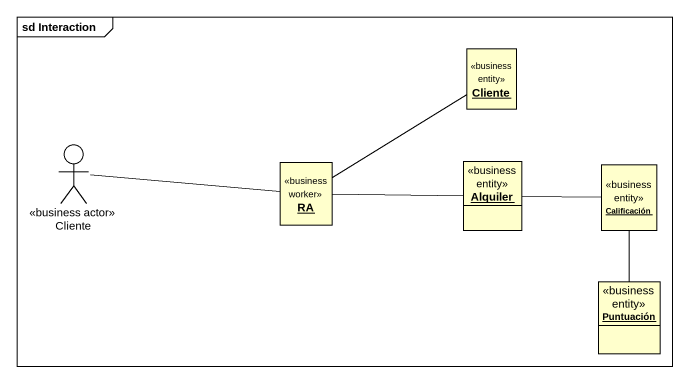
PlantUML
@startuml
mainframe sd Interaction
allowmixing
hide circle
hide empty members
object Cliente <<business entity>>
actor "Cliente" as Cliente_2 <<business actor>>
object RA <<business worker>>
object Alquiler <<business entity>>
object Calificación <<business entity>>
object Puntuación <<business entity>>
Cliente_2 -right- RA
RA -up- Cliente
RA -right- Alquiler
Alquiler -right- Calificación
Calificación -- Puntuación
@enduml
